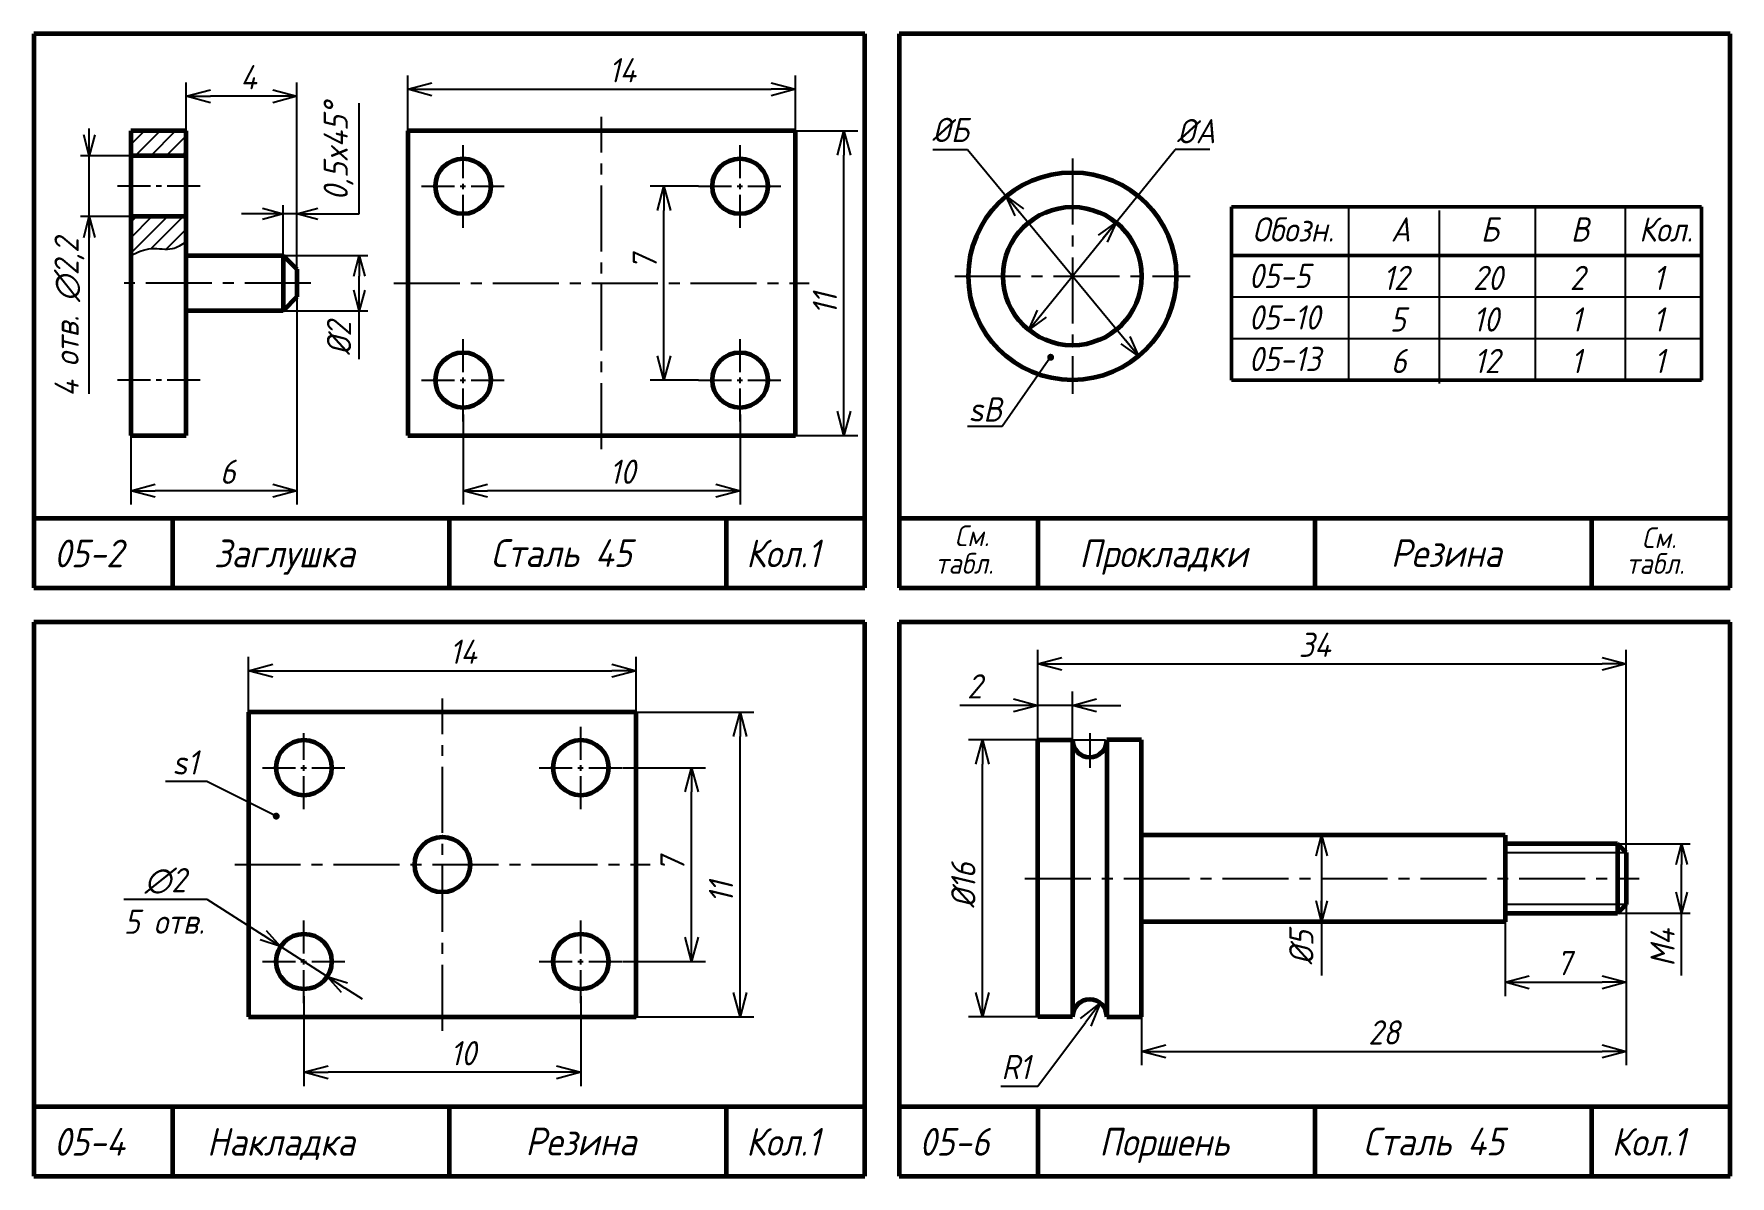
# Model space of a CAD drawing. Header units: millimetres. Extents: x -255 to 513, y 132 to 472.
# Drawn here: x -255 to -10, y 307 to 472 of the extents above; entities that cross this region are included whole.
import ezdxf

# ---------------------------------------------------------------- set-up
doc = ezdxf.new("R2010")
doc.units = ezdxf.units.MM
doc.header["$LTSCALE"] = 0.5
doc.linetypes.add('осевая2', pattern=[28.575, 19.05, -3.175, 3.175, -3.175])
doc.layers.get('Defpoints').update_dxf_attribs({"color": 5})
doc.styles.get("Standard").update_dxf_attribs({"font": 'isocpeui.ttf', "width": 0.9})
doc.dimstyles.new('Standart 1', dxfattribs={"dimtxt": 3.5, "dimasz": 3.5, "dimexe": 2, "dimexo": 0, "dimgap": 1, "dimtad": 1, "dimtoh": 1, "dimdec": 0, "dimtxsty": 'Standard', "dimblk": 'OPEN30', "dimcen": 2.5, "dimadec": 0, "dimazin": 0, "dimtfac": 1, "dimtdec": 0, "dimtmove": 0, "dimatfit": 3, "dimldrblk": 'DOTSMALL', "dimfxl": 0, "dimarcsym": 0})

# ---------------------------------------------------------------- blocks, each defined once
blk = doc.blocks.new('_Open30')
at = {"color": 0, "linetype": 'ByBlock', "lineweight": -2}
for p, q in [((-1, 0.268), (0, 0)), ((0, 0), (-1, -0.268)), ((0, 0), (-1, 0))]:
    blk.add_line(p, q, dxfattribs=at)
blk = doc.blocks.new('*D98')
at = {"color": 0, "lineweight": -2}
for p, q in [((-171, 374), (-151, 374)), ((-153, 333.5), (-153, 370.5)), ((-171, 330), (-151, 330))]:
    blk.add_line(p, q, dxfattribs=at)
at = {"layer": 'Defpoints', "color": 0}
for p in [(-171, 374), (-153, 374), (-171, 330)]:
    blk.add_point(p, dxfattribs=at)
at = {"color": 0, "lineweight": -2, "xscale": 3.5, "yscale": 3.5, "zscale": 3.5}
for p, rotation in [((-153, 374), 90), ((-153, 330), 270)]:
    blk.add_blockref('_Open30', p, dxfattribs=dict(at, rotation=rotation))
at = {"color": 0, "lineweight": -3, "insert": (-155.75, 348), "char_height": 3.5, "attachment_point": 5, "rotation": 90}
blk.add_mtext('11', dxfattribs=at)
blk = doc.blocks.new('_DotSmall')
at = {"color": 0, "linetype": 'ByBlock', "const_width": 0.5}
blk.add_lwpolyline([(-0.0625, 0, 1), (0.0625, 0, 1)], format="xyb", close=True, dxfattribs=at)
blk = doc.blocks.new('*D99')
at = {"color": 0, "lineweight": -2}
for p, q in [((-216, 333), (-216, 320)), ((-176, 333), (-176, 320)), ((-179.5, 322), (-212.5, 322))]:
    blk.add_line(p, q, dxfattribs=at)
at = {"layer": 'Defpoints', "color": 0}
for p in [(-216, 333), (-176, 333), (-216, 322)]:
    blk.add_point(p, dxfattribs=at)
at = {"color": 0, "lineweight": -2, "xscale": 3.5, "yscale": 3.5, "zscale": 3.5, "rotation": 180}
blk.add_blockref('_Open30', (-216, 322), dxfattribs=at)
at = {"color": 0, "lineweight": -2, "xscale": 3.5, "yscale": 3.5, "zscale": 3.5}
blk.add_blockref('_Open30', (-176, 322), dxfattribs=at)
at = {"color": 0, "lineweight": -3, "insert": (-193, 324.75), "char_height": 3.5, "attachment_point": 5}
blk.add_mtext('10', dxfattribs=at)
blk = doc.blocks.new('*D100')
at = {"color": 0, "lineweight": -2}
for p, q in [((-170, 366), (-158, 366)), ((-160, 341.5), (-160, 362.5)), ((-170, 338), (-158, 338))]:
    blk.add_line(p, q, dxfattribs=at)
at = {"layer": 'Defpoints', "color": 0}
for p in [(-170, 366), (-160, 366), (-170, 338)]:
    blk.add_point(p, dxfattribs=at)
at = {"color": 0, "lineweight": -2, "xscale": 3.5, "yscale": 3.5, "zscale": 3.5}
for p, rotation in [((-160, 366), 90), ((-160, 338), 270)]:
    blk.add_blockref('_Open30', p, dxfattribs=dict(at, rotation=rotation))
at = {"color": 0, "lineweight": -3, "insert": (-162.77, 352), "char_height": 3.5, "attachment_point": 5, "rotation": 90}
blk.add_mtext('7', dxfattribs=at)
blk = doc.blocks.new('*D101')
at = {"color": 0, "lineweight": -2}
for p, q in [((-224, 374), (-224, 382)), ((-220.5, 380), (-171.5, 380)), ((-168, 374), (-168, 382))]:
    blk.add_line(p, q, dxfattribs=at)
at = {"layer": 'Defpoints', "color": 0}
for p in [(-168, 380), (-224, 374), (-168, 374)]:
    blk.add_point(p, dxfattribs=at)
at = {"color": 0, "lineweight": -2, "xscale": 3.5, "yscale": 3.5, "zscale": 3.5, "rotation": 180}
blk.add_blockref('_Open30', (-224, 380), dxfattribs=at)
at = {"color": 0, "lineweight": -2, "xscale": 3.5, "yscale": 3.5, "zscale": 3.5}
blk.add_blockref('_Open30', (-168, 380), dxfattribs=at)
at = {"color": 0, "lineweight": -3, "insert": (-193, 382.75), "char_height": 3.5, "attachment_point": 5}
blk.add_mtext('14', dxfattribs=at)
blk = doc.blocks.new('*D102')
at = {"color": 0, "lineweight": -2}
for p, q in [((-201, 458), (-201, 466)), ((-145, 458), (-145, 466)), ((-197.5, 464), (-148.5, 464))]:
    blk.add_line(p, q, dxfattribs=at)
at = {"layer": 'Defpoints', "color": 0}
for p in [(-145, 464), (-201, 458), (-145, 458)]:
    blk.add_point(p, dxfattribs=at)
at = {"color": 0, "lineweight": -2, "xscale": 3.5, "yscale": 3.5, "zscale": 3.5, "rotation": 180}
blk.add_blockref('_Open30', (-201, 464), dxfattribs=at)
at = {"color": 0, "lineweight": -2, "xscale": 3.5, "yscale": 3.5, "zscale": 3.5}
blk.add_blockref('_Open30', (-145, 464), dxfattribs=at)
at = {"color": 0, "lineweight": -3, "insert": (-170, 466.75), "char_height": 3.5, "attachment_point": 5}
blk.add_mtext('14', dxfattribs=at)
blk = doc.blocks.new('*D103')
at = {"color": 0, "lineweight": -2}
for p, q in [((-193, 417), (-193, 404)), ((-153, 417), (-153, 404)), ((-156.5, 406), (-189.5, 406))]:
    blk.add_line(p, q, dxfattribs=at)
at = {"layer": 'Defpoints', "color": 0}
for p in [(-193, 417), (-153, 417), (-193, 406)]:
    blk.add_point(p, dxfattribs=at)
at = {"color": 0, "lineweight": -2, "xscale": 3.5, "yscale": 3.5, "zscale": 3.5, "rotation": 180}
blk.add_blockref('_Open30', (-193, 406), dxfattribs=at)
at = {"color": 0, "lineweight": -2, "xscale": 3.5, "yscale": 3.5, "zscale": 3.5}
blk.add_blockref('_Open30', (-153, 406), dxfattribs=at)
at = {"color": 0, "lineweight": -3, "insert": (-170, 408.75), "char_height": 3.5, "attachment_point": 5}
blk.add_mtext('10', dxfattribs=at)
blk = doc.blocks.new('*D104')
at = {"color": 0, "lineweight": -2}
for p, q in [((-148, 458), (-136, 458)), ((-138, 417.5), (-138, 454.5)), ((-148, 414), (-136, 414))]:
    blk.add_line(p, q, dxfattribs=at)
at = {"layer": 'Defpoints', "color": 0}
for p in [(-148, 458), (-138, 458), (-148, 414)]:
    blk.add_point(p, dxfattribs=at)
at = {"color": 0, "lineweight": -2, "xscale": 3.5, "yscale": 3.5, "zscale": 3.5}
for p, rotation in [((-138, 458), 90), ((-138, 414), 270)]:
    blk.add_blockref('_Open30', p, dxfattribs=dict(at, rotation=rotation))
at = {"color": 0, "lineweight": -3, "insert": (-140.75, 433), "char_height": 3.5, "attachment_point": 5, "rotation": 90}
blk.add_mtext('11', dxfattribs=at)
blk = doc.blocks.new('*D105')
at = {"color": 0, "lineweight": -2}
for p, q in [((-159, 450), (-166, 450)), ((-164, 425.5), (-164, 446.5)), ((-159, 422), (-166, 422))]:
    blk.add_line(p, q, dxfattribs=at)
at = {"layer": 'Defpoints', "color": 0}
for p in [(-164, 450), (-159, 450), (-159, 422)]:
    blk.add_point(p, dxfattribs=at)
at = {"color": 0, "lineweight": -2, "xscale": 3.5, "yscale": 3.5, "zscale": 3.5}
for p, rotation in [((-164, 450), 90), ((-164, 422), 270)]:
    blk.add_blockref('_Open30', p, dxfattribs=dict(at, rotation=rotation))
at = {"color": 0, "lineweight": -3, "insert": (-166.77, 439), "char_height": 3.5, "attachment_point": 5, "rotation": 90}
blk.add_mtext('7', dxfattribs=at)
blk = doc.blocks.new('*D106')
at = {"color": 0, "lineweight": -2}
for p, q in [((-233, 458), (-233, 465)), ((-217, 447), (-217, 465)), ((-220.5, 463), (-229.5, 463))]:
    blk.add_line(p, q, dxfattribs=at)
at = {"layer": 'Defpoints', "color": 0}
for p in [(-233, 463), (-233, 458), (-217, 447)]:
    blk.add_point(p, dxfattribs=at)
at = {"color": 0, "lineweight": -2, "xscale": 3.5, "yscale": 3.5, "zscale": 3.5, "rotation": 180}
blk.add_blockref('_Open30', (-233, 463), dxfattribs=at)
at = {"color": 0, "lineweight": -2, "xscale": 3.5, "yscale": 3.5, "zscale": 3.5}
blk.add_blockref('_Open30', (-217, 463), dxfattribs=at)
at = {"color": 0, "lineweight": -3, "insert": (-224, 465.75), "char_height": 3.5, "attachment_point": 5}
blk.add_mtext('4', dxfattribs=at)
blk = doc.blocks.new('*D107')
at = {"color": 0, "lineweight": -2}
for p, q in [((-241, 458), (-241, 404)), ((-217, 438), (-217, 404)), ((-220.5, 406), (-237.5, 406))]:
    blk.add_line(p, q, dxfattribs=at)
at = {"layer": 'Defpoints', "color": 0}
for p in [(-241, 458), (-217, 438), (-241, 406)]:
    blk.add_point(p, dxfattribs=at)
at = {"color": 0, "lineweight": -2, "xscale": 3.5, "yscale": 3.5, "zscale": 3.5, "rotation": 180}
blk.add_blockref('_Open30', (-241, 406), dxfattribs=at)
at = {"color": 0, "lineweight": -2, "xscale": 3.5, "yscale": 3.5, "zscale": 3.5}
blk.add_blockref('_Open30', (-217, 406), dxfattribs=at)
at = {"color": 0, "lineweight": -3, "insert": (-227, 408.75), "char_height": 3.5, "attachment_point": 5}
blk.add_mtext('6', dxfattribs=at)
blk = doc.blocks.new('*D108')
at = {"color": 0, "lineweight": -2}
for p, q in [((-113.5, 375), (-121.24, 375)), ((-110, 370), (-110, 377)), ((-105, 375), (-110, 375)), ((-105, 370), (-105, 377)), ((-101.5, 375), (-98, 375))]:
    blk.add_line(p, q, dxfattribs=at)
at = {"layer": 'Defpoints', "color": 0}
for p in [(-110, 375), (-110, 370), (-105, 370)]:
    blk.add_point(p, dxfattribs=at)
at = {"color": 0, "lineweight": -2, "xscale": 3.5, "yscale": 3.5, "zscale": 3.5}
blk.add_blockref('_Open30', (-110, 375), dxfattribs=at)
at = {"color": 0, "lineweight": -2, "xscale": 3.5, "yscale": 3.5, "zscale": 3.5, "rotation": 180}
blk.add_blockref('_Open30', (-105, 375), dxfattribs=at)
at = {"color": 0, "lineweight": -3, "insert": (-119.12, 377.75), "char_height": 3.5, "attachment_point": 5}
blk.add_mtext('2', dxfattribs=at)
blk = doc.blocks.new('*D109')
at = {"color": 0, "lineweight": -2}
for p, q in [((-110, 320), (-103.1, 329.2)), ((-115.34, 320), (-110, 320))]:
    blk.add_line(p, q, dxfattribs=at)
at = {"layer": 'Defpoints', "color": 0}
for p in [(-101, 332), (-102.5, 330)]:
    blk.add_point(p, dxfattribs=at)
at = {"color": 0, "lineweight": -2, "xscale": 3.5, "yscale": 3.5, "zscale": 3.5, "rotation": 53.13010354276327}
blk.add_blockref('_Open30', (-101, 332), dxfattribs=at)
at = {"color": 0, "lineweight": -3, "insert": (-113.17, 322.75), "char_height": 3.5, "attachment_point": 5}
blk.add_mtext('R1', dxfattribs=at)
blk = doc.blocks.new('*D110')
at = {"color": 0, "lineweight": -2}
for p, q in [((-110, 370), (-120, 370)), ((-118, 333.5), (-118, 366.5)), ((-110, 330), (-120, 330))]:
    blk.add_line(p, q, dxfattribs=at)
at = {"layer": 'Defpoints', "color": 0}
for p in [(-118, 370), (-110, 370), (-110, 330)]:
    blk.add_point(p, dxfattribs=at)
at = {"color": 0, "lineweight": -2, "xscale": 3.5, "yscale": 3.5, "zscale": 3.5}
for p, rotation in [((-118, 370), 90), ((-118, 330), 270)]:
    blk.add_blockref('_Open30', p, dxfattribs=dict(at, rotation=rotation))
at = {"color": 0, "lineweight": -3, "insert": (-120.75, 349), "char_height": 3.5, "attachment_point": 5, "rotation": 90}
blk.add_mtext('%%c16', dxfattribs=at)
blk = doc.blocks.new('*D111')
at = {"color": 0, "lineweight": -2}
for p, q in [((-110, 370), (-110, 383)), ((-25, 353.75), (-25, 383)), ((-106.5, 381), (-28.5, 381))]:
    blk.add_line(p, q, dxfattribs=at)
at = {"layer": 'Defpoints', "color": 0}
for p in [(-25, 381), (-110, 370), (-25, 353.75)]:
    blk.add_point(p, dxfattribs=at)
at = {"color": 0, "lineweight": -2, "xscale": 3.5, "yscale": 3.5, "zscale": 3.5, "rotation": 180}
blk.add_blockref('_Open30', (-110, 381), dxfattribs=at)
at = {"color": 0, "lineweight": -2, "xscale": 3.5, "yscale": 3.5, "zscale": 3.5}
blk.add_blockref('_Open30', (-25, 381), dxfattribs=at)
at = {"color": 0, "lineweight": -3, "insert": (-70, 383.75), "char_height": 3.5, "attachment_point": 5}
blk.add_mtext('34', dxfattribs=at)
blk = doc.blocks.new('*D112')
at = {"color": 0, "lineweight": -2}
for p, q in [((-25, 333.75), (-25, 323)), ((-95, 330), (-95, 323)), ((-91.5, 325), (-28.5, 325))]:
    blk.add_line(p, q, dxfattribs=at)
at = {"layer": 'Defpoints', "color": 0}
for p in [(-25, 333.75), (-95, 330), (-25, 325)]:
    blk.add_point(p, dxfattribs=at)
at = {"color": 0, "lineweight": -2, "xscale": 3.5, "yscale": 3.5, "zscale": 3.5, "rotation": 180}
blk.add_blockref('_Open30', (-95, 325), dxfattribs=at)
at = {"color": 0, "lineweight": -2, "xscale": 3.5, "yscale": 3.5, "zscale": 3.5}
blk.add_blockref('_Open30', (-25, 325), dxfattribs=at)
at = {"color": 0, "lineweight": -3, "insert": (-60, 327.75), "char_height": 3.5, "attachment_point": 5}
blk.add_mtext('28', dxfattribs=at)
blk = doc.blocks.new('*D113')
at = {"color": 0, "lineweight": -2}
for p, q in [((-25, 346.25), (-25, 333)), ((-42.5, 343.75), (-42.5, 333)), ((-39, 335), (-28.5, 335))]:
    blk.add_line(p, q, dxfattribs=at)
at = {"layer": 'Defpoints', "color": 0}
for p in [(-25, 346.25), (-42.5, 343.75), (-25, 335)]:
    blk.add_point(p, dxfattribs=at)
at = {"color": 0, "lineweight": -2, "xscale": 3.5, "yscale": 3.5, "zscale": 3.5, "rotation": 180}
blk.add_blockref('_Open30', (-42.5, 335), dxfattribs=at)
at = {"color": 0, "lineweight": -2, "xscale": 3.5, "yscale": 3.5, "zscale": 3.5}
blk.add_blockref('_Open30', (-25, 335), dxfattribs=at)
at = {"color": 0, "lineweight": -3, "insert": (-34, 337.77), "char_height": 3.5, "attachment_point": 5}
blk.add_mtext('7', dxfattribs=at)

msp = doc.modelspace()

# ---------------------------------------------------------------- hatches: boundary and pattern name
at = {"lineweight": -3}
h = msp.add_hatch(dxfattribs=at)
h.set_pattern_fill('ANSI31', scale=0.5, style=0)
h.set_pattern_definition([(45, (-420, 286), (-1.122532, 1.122532), [])])
h.paths.add_polyline_path([(-233, 454.4), (-233, 458), (-241, 458), (-241, 454.4)])
edge = h.paths.add_edge_path()
edge.add_line((-241, 445.6), (-241, 440))
edge.add_spline(control_points=[(-241, 440), (-240.02, 440.46), (-238.12, 441.36), (-235.16, 440.59), (-233.65, 441.58), (-233, 442)], knot_values=[0, 0, 0, 0, 3.162278, 6.162278, 8.398346, 8.398346, 8.398346, 8.398346], degree=3, periodic=0)
edge.add_line((-233, 442), (-233, 445.6))
edge.add_line((-233, 445.6), (-241, 445.6))

# ---------------------------------------------------------------- linework, layer by layer
at = {"color": 7, "lineweight": 60}
for p, q in [((-135, 472), (-255, 472)), ((-255, 472), (-255, 392)), ((-135, 392), (-135, 472)), ((-130, 472), (-130, 392)), ((-10, 472), (-130, 472)), ((-10, 392), (-10, 472)), ((-241, 458), (-241, 414)), ((-233, 458), (-241, 458)), ((-233, 414), (-233, 458)), ((-145, 458), (-201, 458)), ((-201, 458), (-201, 414)), ((-145, 414), (-145, 458)), ((-233, 454.4), (-241, 454.4)), ((-233, 445.6), (-241, 445.6)), ((-233, 440), (-219, 440)), ((-219, 440), (-219, 432)), ((-219, 440), (-217, 438)), ((-217, 438), (-217, 434)), ((-217, 434), (-219, 432)), ((-219, 432), (-233, 432)), ((-241, 414), (-233, 414)), ((-201, 414), (-145, 414)), ((-135, 402), (-255, 402)), ((-235, 402), (-235, 392)), ((-195, 402), (-195, 392)), ((-155, 402), (-155, 392)), ((-10, 402), (-130, 402)), ((-110, 402), (-110, 392)), ((-70, 402), (-70, 392)), ((-30, 402), (-30, 392)), ((-255, 392), (-135, 392)), ((-130, 392), (-10, 392)), ((-135, 387), (-255, 387)), ((-255, 387), (-255, 307)), ((-135, 307), (-135, 387)), ((-130, 387), (-130, 307)), ((-10, 387), (-130, 387)), ((-10, 307), (-10, 387)), ((-168, 374), (-224, 374)), ((-224, 374), (-224, 330)), ((-168, 330), (-168, 374)), ((-110, 370), (-105, 370)), ((-110, 330), (-110, 370)), ((-105, 370), (-105, 330)), ((-95, 370), (-100, 370)), ((-100, 370), (-100, 330)), ((-95, 330), (-95, 370)), ((-42.5, 356.25), (-95, 356.25)), ((-42.5, 356.25), (-42.5, 343.75)), ((-26.25, 355), (-42.5, 355)), ((-26.25, 355), (-26.25, 345)), ((-25, 353.75), (-26.25, 355)), ((-25, 353.75), (-25, 346.25)), ((-25, 346.25), (-26.25, 345)), ((-42.5, 343.75), (-95, 343.75)), ((-42.5, 345), (-26.25, 345)), ((-224, 330), (-168, 330)), ((-105, 330), (-110, 330)), ((-100, 330), (-95, 330)), ((-135, 317), (-255, 317)), ((-235, 317), (-235, 307)), ((-195, 317), (-195, 307)), ((-155, 317), (-155, 307)), ((-10, 317), (-130, 317)), ((-110, 317), (-110, 307)), ((-70, 317), (-70, 307)), ((-30, 317), (-30, 307)), ((-255, 307), (-135, 307)), ((-130, 307), (-10, 307))]:
    msp.add_line(p, q, dxfattribs=at)
at = {"color": 7, "lineweight": -3}
for p, q in [((-208, 446), (-208, 462)), ((-247, 420.01), (-247, 458.36)), ((-241, 454.4), (-248.25, 454.4)), ((-125.14, 455.29), (-120.14, 455.29)), ((-120.14, 455.29), (-114.57, 448.55)), ((-111.31, 429.24), (-90.14, 455.29)), ((-85.14, 455.29), (-90.14, 455.29)), ((-95.43, 425.45), (-114.57, 448.55)), ((-222, 446), (-225, 446)), ((-219, 440), (-219, 447.25)), ((-217, 446), (-219, 446)), ((-217, 438), (-217, 447.25)), ((-214, 446), (-208, 446)), ((-65.14, 447), (-65.14, 422)), ((-52, 446.5), (-52, 421.5)), ((-38.14, 447), (-38.14, 422)), ((-25.14, 447), (-25.14, 422)), ((-241, 445.6), (-248.25, 445.6)), ((-219, 440), (-206.75, 440)), ((-208, 425), (-208, 437)), ((-82, 434), (-14.14, 434)), ((-219, 432), (-206.75, 432)), ((-82, 428), (-14.14, 428)), ((-108.14, 425.29), (-115.14, 415.29)), ((-115.14, 415.29), (-120.14, 415.29)), ((-102.5, 371), (-102.5, 366)), ((-230, 364), (-236, 364)), ((-220, 359), (-230, 364)), ((-69, 356.25), (-67.75, 356.25)), ((-69, 353.25), (-69, 336)), ((-42.5, 353.75), (-25, 353.75)), ((-26.25, 355), (-15.75, 355)), ((-17, 336), (-17, 352)), ((-242, 347), (-230, 347)), ((-230, 347), (-221.89, 341.79)), ((-25, 346.25), (-42.5, 346.25)), ((-68, 343.75), (-70.25, 343.75)), ((-26.25, 345), (-15.75, 345)), ((-212.64, 335.84), (-219.36, 340.16)), ((-210.11, 334.21), (-207.59, 332.59))]:
    msp.add_line(p, q, dxfattribs=at)
at = {"color": 7, "linetype": 'осевая2', "lineweight": -3}
for p, q in [((-173, 412), (-173, 460)), ((-105, 454), (-105, 420)), ((-122, 437), (-88, 437)), ((-215, 436), (-243, 436)), ((-203, 436), (-143, 436)), ((-196, 328), (-196, 376)), ((-226, 352), (-166, 352)), ((-111.88, 350), (-23.13, 350))]:
    msp.add_line(p, q, dxfattribs=at)
at = {"color": 7, "linetype": 'осевая2', "lineweight": -3, "ltscale": 0.5}
for p, q in [((-193, 444), (-193, 456)), ((-153, 444), (-153, 456)), ((-231, 450), (-243, 450)), ((-199, 450), (-187, 450)), ((-159, 450), (-147, 450)), ((-193, 416), (-193, 428)), ((-153, 416), (-153, 428)), ((-231, 422), (-243, 422)), ((-199, 422), (-187, 422)), ((-159, 422), (-147, 422)), ((-216, 360), (-216, 371)), ((-176, 360), (-176, 372)), ((-105, 370), (-100, 370)), ((-222, 366), (-210, 366)), ((-182, 366), (-170, 366)), ((-216, 332), (-216, 344)), ((-176, 332), (-176, 344)), ((-222, 338), (-210, 338)), ((-182, 338), (-170, 338))]:
    msp.add_line(p, q, dxfattribs=at)
at = {"color": 7, "lineweight": 50}
for p, q in [((-82, 422), (-82, 447)), ((-82, 447), (-14.14, 447)), ((-14.14, 447), (-14.14, 422)), ((-82, 440), (-14.14, 440)), ((-82, 422), (-14.14, 422))]:
    msp.add_line(p, q, dxfattribs=at)
at = {"color": 7, "const_width": 0.5}
for points in [[(-108.39, 425.29, 1), (-107.89, 425.29, 1)], [(-220.25, 359, 1), (-219.75, 359, 1)]]:
    msp.add_lwpolyline(points, format="xyb", close=True, dxfattribs=at)
at = {"color": 7, "lineweight": 60}
for centre, radius in [((-193, 450), 4), ((-153, 450), 4), ((-105, 437), 15), ((-105, 437), 10), ((-193, 422), 4), ((-153, 422), 4), ((-216, 366), 4), ((-176, 366), 4), ((-196, 352), 4), ((-216, 338), 4), ((-176, 338), 4)]:
    msp.add_circle(centre, radius, dxfattribs=at)
for centre, start, end in [((-102.5, 370), 180, 0), ((-102.5, 330), 0, 180)]:
    msp.add_arc(centre, 2.5, start, end, dxfattribs=at)
at = {"color": 7, "lineweight": -3}
msp.add_spline([(-241, 440), (-238, 441), (-235, 441), (-233, 442)], degree=3, dxfattribs=at)

# ---------------------------------------------------------------- block references
at = {"color": 7, "lineweight": -3, "yscale": 3, "zscale": 3}
for p, xscale, rotation in [((-247, 454.4), 3, 270), ((-114.57, 448.55), 3.000000000000056, 129.6208485460953), ((-217, 446), 3, 180), ((-247, 445.6), 3, 90), ((-98.69, 444.76), 2.999999999999972, 50.91276242209531), ((-208, 440), 3, 90), ((-208, 432), 3, 270), ((-111.31, 429.24), 2.999999999999972, 230.9127624220953), ((-95.43, 425.45), 3.000000000000056, 309.6208485460953), ((-69, 356.25), 3, 90), ((-17, 355), 3, 90), ((-17, 345), 3, 270), ((-69, 343.75), 3, 270), ((-219.36, 340.16), 3.000000000000019, 327.2647744311357), ((-212.64, 335.84), 2.999999999999971, 147.2647744311351)]:
    msp.add_blockref('_Open30', p, dxfattribs=dict(at, xscale=xscale, rotation=rotation))
at = {"color": 7, "lineweight": -3, "xscale": 3, "yscale": 3, "zscale": 3}
msp.add_blockref('_Open30', (-219, 446), dxfattribs=at)

# ---------------------------------------------------------------- texts
at = {"color": 7, "lineweight": -3, "width": 0.9}
for s, p in [('%%cБ', (-125.28, 456.38)), ('%%cА', (-89.92, 456.2)), ('sВ', (-120, 416)), ('s1', (-235, 365)), ('∅2', (-239, 348)), ('5 отв.', (-242, 342))]:
    msp.add_text(s, height=3.5, dxfattribs=at).set_placement(p)
at = {"color": 7, "width": 0.9}
for s, height, p in [('Обозн.', 3.5, (-79, 442)), ('А', 3.5, (-59, 442)), ('Б', 3.5, (-46, 442)), ('В', 3.5, (-33, 442)), ('Кол.', 3.5, (-23.14, 442)), ('05-5', 3.5, (-79.53, 435.29)), ('12', 3.5, (-60.14, 435)), ('20', 3.5, (-47.14, 435)), ('2', 3.5, (-33.14, 435)), ('1', 3.5, (-21.14, 435)), ('05-10', 3.5, (-79.53, 429.29)), ('5', 3.5, (-59.14, 429)), ('10', 3.5, (-47.14, 429)), ('1', 3.5, (-33, 429)), ('1', 3.5, (-21.14, 429)), ('05-13', 3.5, (-79.53, 423.29)), ('6', 3.5, (-59, 423)), ('12', 3.5, (-47, 423)), ('1', 3.5, (-33, 423)), ('1', 3.5, (-21, 423)), ('См.', 3, (-122, 398)), ('См.', 3, (-22.74, 397.72)), ('05-2', 4, (-252.11, 394.95)), ('Заглушка', 4, (-229, 394.95)), ('Сталь 45', 4, (-189, 395)), ('Кол.1', 4, (-152.11, 394.95)), ('табл.', 3, (-124.81, 394.02)), ('Прокладки', 4, (-104, 394.95)), ('Резина', 4, (-59, 395)), ('табл.', 3, (-25, 394)), ('05-4', 4, (-252.11, 309.95)), ('Накладка', 4, (-230, 309.95)), ('Резина', 4, (-184, 310)), ('Кол.1', 4, (-152.11, 309.95)), ('05-6', 4, (-127.11, 309.95)), ('Поршень', 4, (-101.11, 309.95)), ('Сталь 45', 4, (-63, 310)), ('Кол.1', 4, (-27.11, 309.95))]:
    msp.add_text(s, height=height, dxfattribs=at).set_placement(p)
at = {"color": 7, "lineweight": -3, "width": 0.9}
msp.add_text('4 отв. ∅2,2', height=3.5, rotation=90, dxfattribs=at).set_placement((-248.53, 419.58))
at = {"color": 7, "lineweight": -3, "char_height": 3.5, "attachment_point": 5, "rotation": 90}
for s, insert in [('0,5x45%%d', (-211, 455)), ('%%c2', (-210.93, 428)), ('%%c5', (-71.93, 340)), ('M4', (-19.75, 340))]:
    msp.add_mtext(s, dxfattribs=dict(at, insert=insert))

# ---------------------------------------------------------------- dimensions: what is measured, and where the dimension line sits
at = {"color": 7, "lineweight": -3}
for base, p1, p2, text, picture, middle in [((-233, 463), (-217, 447), (-233, 458), '4', '*D106', (-224, 463)), ((-241, 406), (-217, 438), (-241, 458), '6', '*D107', (-227, 406)), ((-25, 381), (-110, 370), (-25, 353.75), '34', '*D111', (-70, 381)), ((-110, 375), (-105, 370), (-110, 370), '2', '*D108', (-119.12, 375)), ((-25, 335), (-42.5, 343.75), (-25, 346.25), '7', '*D113', (-34, 335)), ((-25, 325), (-95, 330), (-25, 333.75), '28', '*D112', (-60, 325))]:
    dim = msp.add_linear_dim(base=base, p1=p1, p2=p2, text=text, dimstyle='Standart 1', dxfattribs=at)
    dim.commit()
    dim.dimension.update_dxf_attribs({"geometry": picture, "text_midpoint": middle, "dimtype": 160})
for base, p1, p2, angle, text, picture, middle in [((-145, 464), (-201, 458), (-145, 458), 180, '14', '*D102', (-170, 464)), ((-138, 458), (-148, 414), (-148, 458), 90, '11', '*D104', (-138, 433)), ((-164, 450), (-159, 422), (-159, 450), 90, '7', '*D105', (-164, 439)), ((-193, 406), (-153, 417), (-193, 417), 180, '10', '*D103', (-170, 406)), ((-168, 380), (-224, 374), (-168, 374), 180, '14', '*D101', (-193, 380)), ((-153, 374), (-171, 330), (-171, 374), 90, '11', '*D98', (-153, 348)), ((-118, 370), (-110, 330), (-110, 370), 90, '%%c16', '*D110', (-118, 349)), ((-160, 366), (-170, 338), (-170, 366), 90, '7', '*D100', (-160, 352)), ((-216, 322), (-176, 333), (-216, 333), 180, '10', '*D99', (-193, 322))]:
    dim = msp.add_linear_dim(base=base, p1=p1, p2=p2, angle=angle, text=text, dimstyle='Standart 1', dxfattribs=at)
    dim.commit()
    dim.dimension.update_dxf_attribs({"geometry": picture, "text_midpoint": middle, "dimtype": 160})
dim = msp.add_radius_dim(center=(-102.5, 330), mpoint=(-101, 332), text='R1', dimstyle='Standart 1', dxfattribs=at)
dim.commit()
dim.dimension.update_dxf_attribs({"geometry": '*D109', "text_midpoint": (-113.17, 320), "dimtype": 164})

doc.saveas('drawing.dxf')
